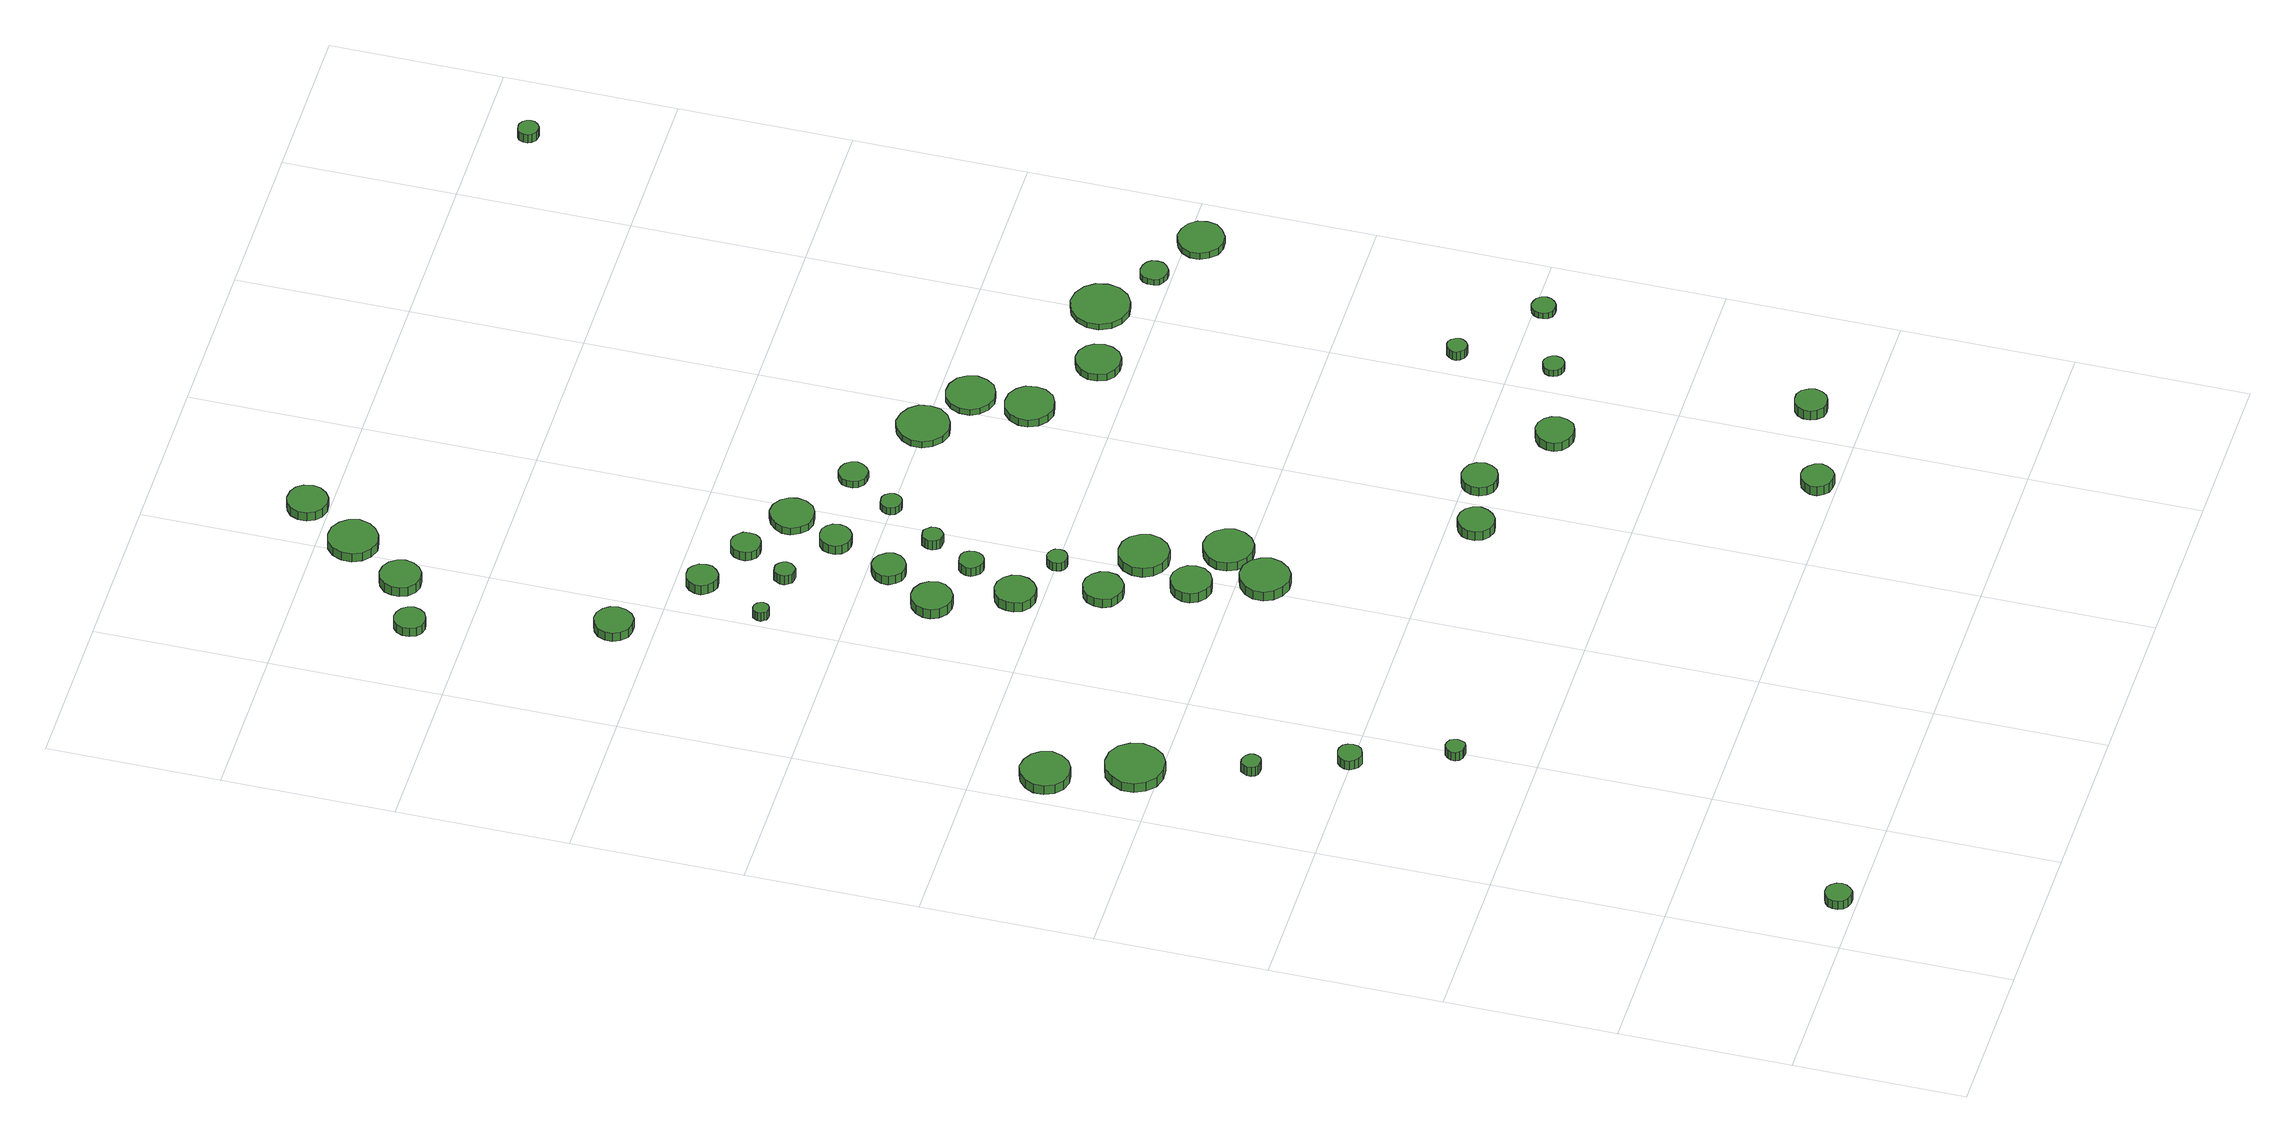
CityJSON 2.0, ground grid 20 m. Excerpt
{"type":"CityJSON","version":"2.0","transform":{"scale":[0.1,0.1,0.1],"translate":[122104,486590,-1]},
"CityObjects":{
"tree1":{"type":"SolitaryVegetationObject","attributes":{"function":"something"},"geometry":[{"type":"MultiSurface","lod":"1","boundaries":[[[0,1,2,3,4,5,6,7,8,9,10,11,12,13,14]],[[15,16,17,18,19,20,21,22,23,24,25,26,27,28,29]],[[0,29,28,1]],[[1,28,27,2]],[[2,27,26,3]],[[3,26,25,4]],[[4,25,24,5]],[[5,24,23,6]],[[6,23,22,7]],[[7,22,21,8]],[[8,21,20,9]],[[9,20,19,10]],[[10,19,18,11]],[[11,18,17,12]],[[12,17,16,13]],[[13,16,15,14]],[[14,15,29,0]]]}]},
"tree2":{"type":"SolitaryVegetationObject","attributes":{"function":"something"},"geometry":[{"type":"MultiSurface","lod":"1","boundaries":[[[30,31,32,33,34,35,36,37,38,39,40,41,42,43,44]],[[45,46,47,48,49,50,51,52,53,54,55,56,57,58,59]],[[30,59,58,31]],[[31,58,57,32]],[[32,57,56,33]],[[33,56,55,34]],[[34,55,54,35]],[[35,54,53,36]],[[36,53,52,37]],[[37,52,51,38]],[[38,51,50,39]],[[39,50,49,40]],[[40,49,48,41]],[[41,48,47,42]],[[42,47,46,43]],[[43,46,45,44]],[[44,45,59,30]]]}]},
"tree3":{"type":"SolitaryVegetationObject","attributes":{"function":"something"},"geometry":[{"type":"MultiSurface","lod":"1","boundaries":[[[60,61,62,63,64,65,66,67,68,69,70,71,72,73,74]],[[75,76,77,78,79,80,81,82,83,84,85,86,87,88,89]],[[60,89,88,61]],[[61,88,87,62]],[[62,87,86,63]],[[63,86,85,64]],[[64,85,84,65]],[[65,84,83,66]],[[66,83,82,67]],[[67,82,81,68]],[[68,81,80,69]],[[69,80,79,70]],[[70,79,78,71]],[[71,78,77,72]],[[72,77,76,73]],[[73,76,75,74]],[[74,75,89,60]]]}]},
"tree4":{"type":"SolitaryVegetationObject","attributes":{"function":"something"},"geometry":[{"type":"MultiSurface","lod":"1","boundaries":[[[90,91,92,93,94,95,96,97,98,99,100,101,102,103,104]],[[105,106,107,108,109,110,111,112,113,114,115,116,117,118,119]],[[90,119,118,91]],[[91,118,117,92]],[[92,117,116,93]],[[93,116,115,94]],[[94,115,114,95]],[[95,114,113,96]],[[96,113,112,97]],[[97,112,111,98]],[[98,111,110,99]],[[99,110,109,100]],[[100,109,108,101]],[[101,108,107,102]],[[102,107,106,103]],[[103,106,105,104]],[[104,105,119,90]]]}]},
"tree5":{"type":"SolitaryVegetationObject","attributes":{"function":"something"},"geometry":[{"type":"MultiSurface","lod":"1","boundaries":[[[120,121,122,123,124,125,126,127,128,129,130,131,132,133,134]],[[135,136,137,138,139,140,141,142,143,144,145,146,147,148,149]],[[120,149,148,121]],[[121,148,147,122]],[[122,147,146,123]],[[123,146,145,124]],[[124,145,144,125]],[[125,144,143,126]],[[126,143,142,127]],[[127,142,141,128]],[[128,141,140,129]],[[129,140,139,130]],[[130,139,138,131]],[[131,138,137,132]],[[132,137,136,133]],[[133,136,135,134]],[[134,135,149,120]]]}]},
"tree6":{"type":"SolitaryVegetationObject","attributes":{"function":"something"},"geometry":[{"type":"MultiSurface","lod":"1","boundaries":[[[150,151,152,153,154,155,156,157,158,159,160,161,162,163,164]],[[165,166,167,168,169,170,171,172,173,174,175,176,177,178,179]],[[150,179,178,151]],[[151,178,177,152]],[[152,177,176,153]],[[153,176,175,154]],[[154,175,174,155]],[[155,174,173,156]],[[156,173,172,157]],[[157,172,171,158]],[[158,171,170,159]],[[159,170,169,160]],[[160,169,168,161]],[[161,168,167,162]],[[162,167,166,163]],[[163,166,165,164]],[[164,165,179,150]]]}]},
"tree7":{"type":"SolitaryVegetationObject","attributes":{"function":"something"},"geometry":[{"type":"MultiSurface","lod":"1","boundaries":[[[180,181,182,183,184,185,186,187,188,189,190,191,192,193,194]],[[195,196,197,198,199,200,201,202,203,204,205,206,207,208,209]],[[180,209,208,181]],[[181,208,207,182]],[[182,207,206,183]],[[183,206,205,184]],[[184,205,204,185]],[[185,204,203,186]],[[186,203,202,187]],[[187,202,201,188]],[[188,201,200,189]],[[189,200,199,190]],[[190,199,198,191]],[[191,198,197,192]],[[192,197,196,193]],[[193,196,195,194]],[[194,195,209,180]]]}]},
"tree8":{"type":"SolitaryVegetationObject","attributes":{"function":"something"},"geometry":[{"type":"MultiSurface","lod":"1","boundaries":[[[210,211,212,213,214,215,216,217,218,219,220,221,222,223,224]],[[225,226,227,228,229,230,231,232,233,234,235,236,237,238,239]],[[210,239,238,211]],[[211,238,237,212]],[[212,237,236,213]],[[213,236,235,214]],[[214,235,234,215]],[[215,234,233,216]],[[216,233,232,217]],[[217,232,231,218]],[[218,231,230,219]],[[219,230,229,220]],[[220,229,228,221]],[[221,228,227,222]],[[222,227,226,223]],[[223,226,225,224]],[[224,225,239,210]]]}]},
"tree9":{"type":"SolitaryVegetationObject","attributes":{"function":"something"},"geometry":[{"type":"MultiSurface","lod":"1","boundaries":[[[240,241,242,243,244,245,246,247,248,249,250,251,252,253,254]],[[255,256,257,258,259,260,261,262,263,264,265,266,267,268,269]],[[240,269,268,241]],[[241,268,267,242]],[[242,267,266,243]],[[243,266,265,244]],[[244,265,264,245]],[[245,264,263,246]],[[246,263,262,247]],[[247,262,261,248]],[[248,261,260,249]],[[249,260,259,250]],[[250,259,258,251]],[[251,258,257,252]],[[252,257,256,253]],[[253,256,255,254]],[[254,255,269,240]]]}]},
"tree10":{"type":"SolitaryVegetationObject","attributes":{"function":"something"},"geometry":[{"type":"MultiSurface","lod":"1","boundaries":[[[270,271,272,273,274,275,276,277,278,279,280,281,282,283,284]],[[285,286,287,288,289,290,291,292,293,294,295,296,297,298,299]],[[270,299,298,271]],[[271,298,297,272]],[[272,297,296,273]],[[273,296,295,274]],[[274,295,294,275]],[[275,294,293,276]],[[276,293,292,277]],[[277,292,291,278]],[[278,291,290,279]],[[279,290,289,280]],[[280,289,288,281]],[[281,288,287,282]],[[282,287,286,283]],[[283,286,285,284]],[[284,285,299,270]]]}]},
"tree11":{"type":"SolitaryVegetationObject","attributes":{"function":"something"},"geometry":[{"type":"MultiSurface","lod":"1","boundaries":[[[300,301,302,303,304,305,306,307,308,309,310,311,312,313,314]],[[315,316,317,318,319,320,321,322,323,324,325,326,327,328,329]],[[300,329,328,301]],[[301,328,327,302]],[[302,327,326,303]],[[303,326,325,304]],[[304,325,324,305]],[[305,324,323,306]],[[306,323,322,307]],[[307,322,321,308]],[[308,321,320,309]],[[309,320,319,310]],[[310,319,318,311]],[[311,318,317,312]],[[312,317,316,313]],[[313,316,315,314]],[[314,315,329,300]]]}]},
"tree12":{"type":"SolitaryVegetationObject","attributes":{"function":"something"},"geometry":[{"type":"MultiSurface","lod":"1","boundaries":[[[330,331,332,333,334,335,336,337,338,339,340,341,342,343,344]],[[345,346,347,348,349,350,351,352,353,354,355,356,357,358,359]],[[330,359,358,331]],[[331,358,357,332]],[[332,357,356,333]],[[333,356,355,334]],[[334,355,354,335]],[[335,354,353,336]],[[336,353,352,337]],[[337,352,351,338]],[[338,351,350,339]],[[339,350,349,340]],[[340,349,348,341]],[[341,348,347,342]],[[342,347,346,343]],[[343,346,345,344]],[[344,345,359,330]]]}]},
"tree13":{"type":"SolitaryVegetationObject","attributes":{"function":"something"},"geometry":[{"type":"MultiSurface","lod":"1","boundaries":[[[360,361,362,363,364,365,366,367,368,369,370,371,372,373,374]],[[375,376,377,378,379,380,381,382,383,384,385,386,387,388,389]],[[360,389,388,361]],[[361,388,387,362]],[[362,387,386,363]],[[363,386,385,364]],[[364,385,384,365]],[[365,384,383,366]],[[366,383,382,367]],[[367,382,381,368]],[[368,381,380,369]],[[369,380,379,370]],[[370,379,378,371]],[[371,378,377,372]],[[372,377,376,373]],[[373,376,375,374]],[[374,375,389,360]]]}]},
"tree14":{"type":"SolitaryVegetationObject","attributes":{"function":"something"},"geometry":[{"type":"MultiSurface","lod":"1","boundaries":[[[390,391,392,393,394,395,396,397,398,399,400,401,402,403,404]],[[405,406,407,408,409,410,411,412,413,414,415,416,417,418,419]],[[390,419,418,391]],[[391,418,417,392]],[[392,417,416,393]],[[393,416,415,394]],[[394,415,414,395]],[[395,414,413,396]],[[396,413,412,397]],[[397,412,411,398]],[[398,411,410,399]],[[399,410,409,400]],[[400,409,408,401]],[[401,408,407,402]],[[402,407,406,403]],[[403,406,405,404]],[[404,405,419,390]]]}]},
"tree15":{"type":"SolitaryVegetationObject","attributes":{"function":"something"},"geometry":[{"type":"MultiSurface","lod":"1","boundaries":[[[420,421,422,423,424,425,426,427,428,429,430,431,432,433,434]],[[435,436,437,438,439,440,441,442,443,444,445,446,447,448,449]],[[420,449,448,421]],[[421,448,447,422]],[[422,447,446,423]],[[423,446,445,424]],[[424,445,444,425]],[[425,444,443,426]],[[426,443,442,427]],[[427,442,441,428]],[[428,441,440,429]],[[429,440,439,430]],[[430,439,438,431]],[[431,438,437,432]],[[432,437,436,433]],[[433,436,435,434]],[[434,435,449,420]]]}]},
"tree16":{"type":"SolitaryVegetationObject","attributes":{"function":"something"},"geometry":[{"type":"MultiSurface","lod":"1","boundaries":[[[450,451,452,453,454,455,456,457,458,459,460,461,462,463,464]],[[465,466,467,468,469,470,471,472,473,474,475,476,477,478,479]],[[450,479,478,451]],[[451,478,477,452]],[[452,477,476,453]],[[453,476,475,454]],[[454,475,474,455]],[[455,474,473,456]],[[456,473,472,457]],[[457,472,471,458]],[[458,471,470,459]],[[459,470,469,460]],[[460,469,468,461]],[[461,468,467,462]],[[462,467,466,463]],[[463,466,465,464]],[[464,465,479,450]]]}]},
"tree17":{"type":"SolitaryVegetationObject","attributes":{"function":"something"},"geometry":[{"type":"MultiSurface","lod":"1","boundaries":[[[480,481,482,483,484,485,486,487,488,489,490,491,492,493,494]],[[495,496,497,498,499,500,501,502,503,504,505,506,507,508,509]],[[480,509,508,481]],[[481,508,507,482]],[[482,507,506,483]],[[483,506,505,484]],[[484,505,504,485]],[[485,504,503,486]],[[486,503,502,487]],[[487,502,501,488]],[[488,501,500,489]],[[489,500,499,490]],[[490,499,498,491]],[[491,498,497,492]],[[492,497,496,493]],[[493,496,495,494]],[[494,495,509,480]]]}]},
"tree18":{"type":"SolitaryVegetationObject","attributes":{"function":"something"},"geometry":[{"type":"MultiSurface","lod":"1","boundaries":[[[510,511,512,513,514,515,516,517,518,519,520,521,522,523,524]],[[525,526,527,528,529,530,531,532,533,534,535,536,537,538,539]],[[510,539,538,511]],[[511,538,537,512]],[[512,537,536,513]],[[513,536,535,514]],[[514,535,534,515]],[[515,534,533,516]],[[516,533,532,517]],[[517,532,531,518]],[[518,531,530,519]],[[519,530,529,520]],[[520,529,528,521]],[[521,528,527,522]],[[522,527,526,523]],[[523,526,525,524]],[[524,525,539,510]]]}]},
"tree19":{"type":"SolitaryVegetationObject","attributes":{"function":"something"},"geometry":[{"type":"MultiSurface","lod":"1","boundaries":[[[540,541,542,543,544,545,546,547,548,549,550,551,552,553,554]],[[555,556,557,558,559,560,561,562,563,564,565,566,567,568,569]],[[540,569,568,541]],[[541,568,567,542]],[[542,567,566,543]],[[543,566,565,544]],[[544,565,564,545]],[[545,564,563,546]],[[546,563,562,547]],[[547,562,561,548]],[[548,561,560,549]],[[549,560,559,550]],[[550,559,558,551]],[[551,558,557,552]],[[552,557,556,553]],[[553,556,555,554]],[[554,555,569,540]]]}]},
"tree20":{"type":"SolitaryVegetationObject","attributes":{"function":"something"},"geometry":[{"type":"MultiSurface","lod":"1","boundaries":[[[570,571,572,573,574,575,576,577,578,579,580,581,582,583,584]],[[585,586,587,588,589,590,591,592,593,594,595,596,597,598,599]],[[570,599,598,571]],[[571,598,597,572]],[[572,597,596,573]],[[573,596,595,574]],[[574,595,594,575]],[[575,594,593,576]],[[576,593,592,577]],[[577,592,591,578]],[[578,591,590,579]],[[579,590,589,580]],[[580,589,588,581]],[[581,588,587,582]],[[582,587,586,583]],[[583,586,585,584]],[[584,585,599,570]]]}]},
"tree21":{"type":"SolitaryVegetationObject","attributes":{"function":"something"},"geometry":[{"type":"MultiSurface","lod":"1","boundaries":[[[600,601,602,603,604,605,606,607,608,609,610,611,612,613,614]],[[615,616,617,618,619,620,621,622,623,624,625,626,627,628,629]],[[600,629,628,601]],[[601,628,627,602]],[[602,627,626,603]],[[603,626,625,604]],[[604,625,624,605]],[[605,624,623,606]],[[606,623,622,607]],[[607,622,621,608]],[[608,621,620,609]],[[609,620,619,610]],[[610,619,618,611]],[[611,618,617,612]],[[612,617,616,613]],[[613,616,615,614]],[[614,615,629,600]]]}]},
"tree22":{"type":"SolitaryVegetationObject","attributes":{"function":"something"},"geometry":[{"type":"MultiSurface","lod":"1","boundaries":[[[630,631,632,633,634,635,636,637,638,639,640,641,642,643,644]],[[645,646,647,648,649,650,651,652,653,654,655,656,657,658,659]],[[630,659,658,631]],[[631,658,657,632]],[[632,657,656,633]],[[633,656,655,634]],[[634,655,654,635]],[[635,654,653,636]],[[636,653,652,637]],[[637,652,651,638]],[[638,651,650,639]],[[639,650,649,640]],[[640,649,648,641]],[[641,648,647,642]],[[642,647,646,643]],[[643,646,645,644]],[[644,645,659,630]]]}]},
"tree23":{"type":"SolitaryVegetationObject","attributes":{"function":"something"},"geometry":[{"type":"MultiSurface","lod":"1","boundaries":[[[660,661,662,663,664,665,666,667,668,669,670,671,672,673,674]],[[675,676,677,678,679,680,681,682,683,684,685,686,687,688,689]],[[660,689,688,661]],[[661,688,687,662]],[[662,687,686,663]],[[663,686,685,664]],[[664,685,684,665]],[[665,684,683,666]],[[666,683,682,667]],[[667,682,681,668]],[[668,681,680,669]],[[669,680,679,670]],[[670,679,678,671]],[[671,678,677,672]],[[672,677,676,673]],[[673,676,675,674]],[[674,675,689,660]]]}]},
"tree24":{"type":"SolitaryVegetationObject","attributes":{"function":"something"},"geometry":[{"type":"MultiSurface","lod":"1","boundaries":[[[690,691,692,693,694,695,696,697,698,699,700,701,702,703,704]],[[705,706,707,708,709,710,711,712,713,714,715,716,717,718,719]],[[690,719,718,691]],[[691,718,717,692]],[[692,717,716,693]],[[693,716,715,694]],[[694,715,714,695]],[[695,714,713,696]],[[696,713,712,697]],[[697,712,711,698]],[[698,711,710,699]],[[699,710,709,700]],[[700,709,708,701]],[[701,708,707,702]],[[702,707,706,703]],[[703,706,705,704]],[[704,705,719,690]]]}]},
"tree25":{"type":"SolitaryVegetationObject","attributes":{"function":"something"},"geometry":[{"type":"MultiSurface","lod":"1","boundaries":[[[720,721,722,723,724,725,726,727,728,729,730,731,732,733,734]],[[735,736,737,738,739,740,741,742,743,744,745,746,747,748,749]],[[720,749,748,721]],[[721,748,747,722]],[[722,747,746,723]],[[723,746,745,724]],[[724,745,744,725]],[[725,744,743,726]],[[726,743,742,727]],[[727,742,741,728]],[[728,741,740,729]],[[729,740,739,730]],[[730,739,738,731]],[[731,738,737,732]],[[732,737,736,733]],[[733,736,735,734]],[[734,735,749,720]]]}]},
"tree26":{"type":"SolitaryVegetationObject","attributes":{"function":"something"},"geometry":[{"type":"MultiSurface","lod":"1","boundaries":[[[750,751,752,753,754,755,756,757,758,759,760,761,762,763,764]],[[765,766,767,768,769,770,771,772,773,774,775,776,777,778,779]],[[750,779,778,751]],[[751,778,777,752]],[[752,777,776,753]],[[753,776,775,754]],[[754,775,774,755]],[[755,774,773,756]],[[756,773,772,757]],[[757,772,771,758]],[[758,771,770,759]],[[759,770,769,760]],[[760,769,768,761]],[[761,768,767,762]],[[762,767,766,763]],[[763,766,765,764]],[[764,765,779,750]]]}]},
"tree27":{"type":"SolitaryVegetationObject","attributes":{"function":"something"},"geometry":[{"type":"MultiSurface","lod":"1","boundaries":[[[780,781,782,783,784,785,786,787,788,789,790,791,792,793,794]],[[795,796,797,798,799,800,801,802,803,804,805,806,807,808,809]],[[780,809,808,781]],[[781,808,807,782]],[[782,807,806,783]],[[783,806,805,784]],[[784,805,804,785]],[[785,804,803,786]],[[786,803,802,787]],[[787,802,801,788]],[[788,801,800,789]],[[789,800,799,790]],[[790,799,798,791]],[[791,798,797,792]],[[792,797,796,793]],[[793,796,795,794]],[[794,795,809,780]]]}]},
"tree28":{"type":"SolitaryVegetationObject","attributes":{"function":"something"},"geometry":[{"type":"MultiSurface","lod":"1","boundaries":[[[810,811,812,813,814,815,816,817,818,819,820,821,822,823,824]],[[825,826,827,828,829,830,831,832,833,834,835,836,837,838,839]],[[810,839,838,811]],[[811,838,837,812]],[[812,837,836,813]],[[813,836,835,814]],[[814,835,834,815]],[[815,834,833,816]],[[816,833,832,817]],[[817,832,831,818]],[[818,831,830,819]],[[819,830,829,820]],[[820,829,828,821]],[[821,828,827,822]],[[822,827,826,823]],[[823,826,825,824]],[[824,825,839,810]]]}]},
"tree29":{"type":"SolitaryVegetationObject","attributes":{"function":"something"},"geometry":[{"type":"MultiSurface","lod":"1","boundaries":[[[840,841,842,843,844,845,846,847,848,849,850,851,852,853,854]],[[855,856,857,858,859,860,861,862,863,864,865,866,867,868,869]],[[840,869,868,841]],[[841,868,867,842]],[[842,867,866,843]],[[843,866,865,844]],[[844,865,864,845]],[[845,864,863,846]],[[846,863,862,847]],[[847,862,861,848]],[[848,861,860,849]],[[849,860,859,850]],[[850,859,858,851]],[[851,858,857,852]],[[852,857,856,853]],[[853,856,855,854]],[[854,855,869,840]]]}]},
"tree30":{"type":"SolitaryVegetationObject","attributes":{"function":"something"},"geometry":[{"type":"MultiSurface","lod":"1","boundaries":[[[870,871,872,873,874,875,876,877,878,879,880,881,882,883,884]],[[885,886,887,888,889,890,891,892,893,894,895,896,897,898,899]],[[870,899,898,871]],[[871,898,897,872]],[[872,897,896,873]],[[873,896,895,874]],[[874,895,894,875]],[[875,894,893,876]],[[876,893,892,877]],[[877,892,891,878]],[[878,891,890,879]],[[879,890,889,880]],[[880,889,888,881]],[[881,888,887,882]],[[882,887,886,883]],[[883,886,885,884]],[[884,885,899,870]]]}]},
"tree31":{"type":"SolitaryVegetationObject","attributes":{"function":"something"},"geometry":[{"type":"MultiSurface","lod":"1","boundaries":[[[900,901,902,903,904,905,906,907,908,909,910,911,912,913,914]],[[915,916,917,918,919,920,921,922,923,924,925,926,927,928,929]],[[900,929,928,901]],[[901,928,927,902]],[[902,927,926,903]],[[903,926,925,904]],[[904,925,924,905]],[[905,924,923,906]],[[906,923,922,907]],[[907,922,921,908]],[[908,921,920,909]],[[909,920,919,910]],[[910,919,918,911]],[[911,918,917,912]],[[912,917,916,913]],[[913,916,915,914]],[[914,915,929,900]]]}]},
"tree32":{"type":"SolitaryVegetationObject","attributes":{"function":"something"},"geometry":[{"type":"MultiSurface","lod":"1","boundaries":[[[930,931,932,933,934,935,936,937,938,939,940,941,942,943,944]],[[945,946,947,948,949,950,951,952,953,954,955,956,957,958,959]],[[930,959,958,931]],[[931,958,957,932]],[[932,957,956,933]],[[933,956,955,934]],[[934,955,954,935]],[[935,954,953,936]],[[936,953,952,937]],[[937,952,951,938]],[[938,951,950,939]],[[939,950,949,940]],[[940,949,948,941]],[[941,948,947,942]],[[942,947,946,943]],[[943,946,945,944]],[[944,945,959,930]]]}]},
"tree33":{"type":"SolitaryVegetationObject","attributes":{"function":"something"},"geometry":[{"type":"MultiSurface","lod":"1","boundaries":[[[960,961,962,963,964,965,966,967,968,969,970,971,972,973,974]],[[975,976,977,978,979,980,981,982,983,984,985,986,987,988,989]],[[960,989,988,961]],[[961,988,987,962]],[[962,987,986,963]],[[963,986,985,964]],[[964,985,984,965]],[[965,984,983,966]],[[966,983,982,967]],[[967,982,981,968]],[[968,981,980,969]],[[969,980,979,970]],[[970,979,978,971]],[[971,978,977,972]],[[972,977,976,973]],[[973,976,975,974]],[[974,975,989,960]]]}]},
"tree34":{"type":"SolitaryVegetationObject","attributes":{"function":"something"},"geometry":[{"type":"MultiSurface","lod":"1","boundaries":[[[990,991,992,993,994,995,996,997,998,999,1000,1001,1002,1003,1004]],[[1005,1006,1007,1008,1009,1010,1011,1012,1013,1014,1015,1016,1017,1018,1019]],[[990,1019,1018,991]],[[991,1018,1017,992]],[[992,1017,1016,993]],[[993,1016,1015,994]],[[994,1015,1014,995]],[[995,1014,1013,996]],[[996,1013,1012,997]],[[997,1012,1011,998]],[[998,1011,1010,999]],[[999,1010,1009,1000]],[[1000,1009,1008,1001]],[[1001,1008,1007,1002]],[[1002,1007,1006,1003]],[[1003,1006,1005,1004]],[[1004,1005,1019,990]]]}]},
"tree35":{"type":"SolitaryVegetationObject","attributes":{"function":"something"},"geometry":[{"type":"MultiSurface","lod":"1","boundaries":[[[1020,1021,1022,1023,1024,1025,1026,1027,1028,1029,1030,1031,1032,1033,1034]],[[1035,1036,1037,1038,1039,1040,1041,1042,1043,1044,1045,1046,1047,1048,1049]],[[1020,1049,1048,1021]],[[1021,1048,1047,1022]],[[1022,1047,1046,1023]],[[1023,1046,1045,1024]],[[1024,1045,1044,1025]],[[1025,1044,1043,1026]],[[1026,1043,1042,1027]],[[1027,1042,1041,1028]],[[1028,1041,1040,1029]],[[1029,1040,1039,1030]],[[1030,1039,1038,1031]],[[1031,1038,1037,1032]],[[1032,1037,1036,1033]],[[1033,1036,1035,1034]],[[1034,1035,1049,1020]]]}]},
"tree36":{"type":"SolitaryVegetationObject","attributes":{"function":"something"},"geometry":[{"type":"MultiSurface","lod":"1","boundaries":[[[1050,1051,1052,1053,1054,1055,1056,1057,1058,1059,1060,1061,1062,1063,1064]],[[1065,1066,1067,1068,1069,1070,1071,1072,1073,1074,1075,1076,1077,1078,1079]],[[1050,1079,1078,1051]],[[1051,1078,1077,1052]],[[1052,1077,1076,1053]],[[1053,1076,1075,1054]],[[1054,1075,1074,1055]],[[1055,1074,1073,1056]],[[1056,1073,1072,1057]],[[1057,1072,1071,1058]],[[1058,1071,1070,1059]],[[1059,1070,1069,1060]],[[1060,1069,1068,1061]],[[1061,1068,1067,1062]],[[1062,1067,1066,1063]],[[1063,1066,1065,1064]],[[1064,1065,1079,1050]]]}]},
"tree37":{"type":"SolitaryVegetationObject","attributes":{"function":"something"},"geometry":[{"type":"MultiSurface","lod":"1","boundaries":[[[1080,1081,1082,1083,1084,1085,1086,1087,1088,1089,1090,1091,1092,1093,1094]],[[1095,1096,1097,1098,1099,1100,1101,1102,1103,1104,1105,1106,1107,1108,1109]],[[1080,1109,1108,1081]],[[1081,1108,1107,1082]],[[1082,1107,1106,1083]],[[1083,1106,1105,1084]],[[1084,1105,1104,1085]],[[1085,1104,1103,1086]],[[1086,1103,1102,1087]],[[1087,1102,1101,1088]],[[1088,1101,1100,1089]],[[1089,1100,1099,1090]],[[1090,1099,1098,1091]],[[1091,1098,1097,1092]],[[1092,1097,1096,1093]],[[1093,1096,1095,1094]],[[1094,1095,1109,1080]]]}]},
"tree38":{"type":"SolitaryVegetationObject","attributes":{"function":"something"},"geometry":[{"type":"MultiSurface","lod":"1","boundaries":[[[1110,1111,1112,1113,1114,1115,1116,1117,1118,1119,1120,1121,1122,1123,1124]],[[1125,1126,1127,1128,1129,1130,1131,1132,1133,1134,1135,1136,1137,1138,1139]],[[1110,1139,1138,1111]],[[1111,1138,1137,1112]],[[1112,1137,1136,1113]],[[1113,1136,1135,1114]],[[1114,1135,1134,1115]],[[1115,1134,1133,1116]],[[1116,1133,1132,1117]],[[1117,1132,1131,1118]],[[1118,1131,1130,1119]],[[1119,1130,1129,1120]],[[1120,1129,1128,1121]],[[1121,1128,1127,1122]],[[1122,1127,1126,1123]],[[1123,1126,1125,1124]],[[1124,1125,1139,1110]]]}]},
"tree39":{"type":"SolitaryVegetationObject","attributes":{"function":"something"},"geometry":[{"type":"MultiSurface","lod":"1","boundaries":[[[1140,1141,1142,1143,1144,1145,1146,1147,1148,1149,1150,1151,1152,1153,1154]],[[1155,1156,1157,1158,1159,1160,1161,1162,1163,1164,1165,1166,1167,1168,1169]],[[1140,1169,1168,1141]],[[1141,1168,1167,1142]],[[1142,1167,1166,1143]],[[1143,1166,1165,1144]],[[1144,1165,1164,1145]],[[1145,1164,1163,1146]],[[1146,1163,1162,1147]],[[1147,1162,1161,1148]],[[1148,1161,1160,1149]],[[1149,1160,1159,1150]],[[1150,1159,1158,1151]],[[1151,1158,1157,1152]],[[1152,1157,1156,1153]],[[1153,1156,1155,1154]],[[1154,1155,1169,1140]]]}]},
"tree40":{"type":"SolitaryVegetationObject","attributes":{"function":"something"},"geometry":[{"type":"MultiSurface","lod":"1","boundaries":[[[1170,1171,1172,1173,1174,1175,1176,1177,1178,1179,1180,1181,1182,1183,1184]],[[1185,1186,1187,1188,1189,1190,1191,1192,1193,1194,1195,1196,1197,1198,1199]],[[1170,1199,1198,1171]],[[1171,1198,1197,1172]],[[1172,1197,1196,1173]],[[1173,1196,1195,1174]],[[1174,1195,1194,1175]],[[1175,1194,1193,1176]],[[1176,1193,1192,1177]],[[1177,1192,1191,1178]],[[1178,1191,1190,1179]],[[1179,1190,1189,1180]],[[1180,1189,1188,1181]],[[1181,1188,1187,1182]],[[1182,1187,1186,1183]],[[1183,1186,1185,1184]],[[1184,1185,1199,1170]]]}]},
"tree41":{"type":"SolitaryVegetationObject","attributes":{"function":"something"},"geometry":[{"type":"MultiSurface","lod":"1","boundaries":[[[1200,1201,1202,1203,1204,1205,1206,1207,1208,1209,1210,1211,1212,1213,1214]],[[1215,1216,1217,1218,1219,1220,1221,1222,1223,1224,1225,1226,1227,1228,1229]],[[1200,1229,1228,1201]],[[1201,1228,1227,1202]],[[1202,1227,1226,1203]],[[1203,1226,1225,1204]],[[1204,1225,1224,1205]],[[1205,1224,1223,1206]],[[1206,1223,1222,1207]],[[1207,1222,1221,1208]],[[1208,1221,1220,1209]],[[1209,1220,1219,1210]],[[1210,1219,1218,1211]],[[1211,1218,1217,1212]],[[1212,1217,1216,1213]],[[1213,1216,1215,1214]],[[1214,1215,1229,1200]]]}]},
"tree42":{"type":"SolitaryVegetationObject","attributes":{"function":"something"},"geometry":[{"type":"MultiSurface","lod":"1","boundaries":[[[1230,1231,1232,1233,1234,1235,1236,1237,1238,1239,1240,1241,1242,1243,1244]],[[1245,1246,1247,1248,1249,1250,1251,1252,1253,1254,1255,1256,1257,1258,1259]],[[1230,1259,1258,1231]],[[1231,1258,1257,1232]],[[1232,1257,1256,1233]],[[1233,1256,1255,1234]],[[1234,1255,1254,1235]],[[1235,1254,1253,1236]],[[1236,1253,1252,1237]],[[1237,1252,1251,1238]],[[1238,1251,1250,1239]],[[1239,1250,1249,1240]],[[1240,1249,1248,1241]],[[1241,1248,1247,1242]],[[1242,1247,1246,1243]],[[1243,1246,1245,1244]],[[1244,1245,1259,1230]]]}]},
"tree43":{"type":"SolitaryVegetationObject","attributes":{"function":"something"},"geometry":[{"type":"MultiSurface","lod":"1","boundaries":[[[1260,1261,1262,1263,1264,1265,1266,1267,1268,1269,1270,1271,1272,1273,1274]],[[1275,1276,1277,1278,1279,1280,1281,1282,1283,1284,1285,1286,1287,1288,1289]],[[1260,1289,1288,1261]],[[1261,1288,1287,1262]],[[1262,1287,1286,1263]],[[1263,1286,1285,1264]],[[1264,1285,1284,1265]],[[1265,1284,1283,1266]],[[1266,1283,1282,1267]],[[1267,1282,1281,1268]],[[1268,1281,1280,1269]],[[1269,1280,1279,1270]],[[1270,1279,1278,1271]],[[1271,1278,1277,1272]],[[1272,1277,1276,1273]],[[1273,1276,1275,1274]],[[1274,1275,1289,1260]]]}]},
"tree44":{"type":"SolitaryVegetationObject","attributes":{"function":"something"},"geometry":[{"type":"MultiSurface","lod":"1","boundaries":[[[1290,1291,1292,1293,1294,1295,1296,1297,1298,1299,1300,1301,1302,1303,1304]],[[1305,1306,1307,1308,1309,1310,1311,1312,1313,1314,1315,1316,1317,1318,1319]],[[1290,1319,1318,1291]],[[1291,1318,1317,1292]],[[1292,1317,1316,1293]],[[1293,1316,1315,1294]],[[1294,1315,1314,1295]],[[1295,1314,1313,1296]],[[1296,1313,1312,1297]],[[1297,1312,1311,1298]],[[1298,1311,1310,1299]],[[1299,1310,1309,1300]],[[1300,1309,1308,1301]],[[1301,1308,1307,1302]],[[1302,1307,1306,1303]],[[1303,1306,1305,1304]],[[1304,1305,1319,1290]]]}]},
"tree45":{"type":"SolitaryVegetationObject","attributes":{"function":"something"},"geometry":[{"type":"MultiSurface","lod":"1","boundaries":[[[1320,1321,1322,1323,1324,1325,1326,1327,1328,1329,1330,1331,1332,1333,1334]],[[1335,1336,1337,1338,1339,1340,1341,1342,1343,1344,1345,1346,1347,1348,1349]],[[1320,1349,1348,1321]],[[1321,1348,1347,1322]],[[1322,1347,1346,1323]],[[1323,1346,1345,1324]],[[1324,1345,1344,1325]],[[1325,1344,1343,1326]],[[1326,1343,1342,1327]],[[1327,1342,1341,1328]],[[1328,1341,1340,1329]],[[1329,1340,1339,1330]],[[1330,1339,1338,1331]],[[1331,1338,1337,1332]],[[1332,1337,1336,1333]],[[1333,1336,1335,1334]],[[1334,1335,1349,1320]]]}]},
"tree46":{"type":"SolitaryVegetationObject","attributes":{"function":"something"},"geometry":[{"type":"MultiSurface","lod":"1","boundaries":[[[1350,1351,1352,1353,1354,1355,1356,1357,1358,1359,1360,1361,1362,1363,1364]],[[1365,1366,1367,1368,1369,1370,1371,1372,1373,1374,1375,1376,1377,1378,1379]],[[1350,1379,1378,1351]],[[1351,1378,1377,1352]],[[1352,1377,1376,1353]],[[1353,1376,1375,1354]],[[1354,1375,1374,1355]],[[1355,1374,1373,1356]],[[1356,1373,1372,1357]],[[1357,1372,1371,1358]],[[1358,1371,1370,1359]],[[1359,1370,1369,1360]],[[1360,1369,1368,1361]],[[1361,1368,1367,1362]],[[1362,1367,1366,1363]],[[1363,1366,1365,1364]],[[1364,1365,1379,1350]]]}]}
},
"vertices":[
[92,22,18],[91,28,18],[87,33,18],[82,37,18],[75,37,18],[69,35,18],[64,31,18],[62,25,18],[62,19,18],[64,13,18],[69,9,18],[75,7,18],[82,7,18],[87,11,18],[91,16,18],[91,16,6],[87,11,6],[82,7,6],[75,7,6],[69,9,6],[64,13,6],[62,19,6],[62,25,6],[64,31,6],[69,35,6],[75,37,6],[82,37,6],[87,33,6],[91,28,6],[92,22,6],
[64,919,27],[61,931,27],[54,940,27],[44,946,27],[32,948,27],[21,944,27],[12,936,27],[7,925,27],[7,913,27],[12,902,27],[21,894,27],[32,891,27],[44,892,27],[54,898,27],[61,907,27],[61,907,14],[54,898,14],[44,892,14],[32,891,14],[21,894,14],[12,902,14],[7,913,14],[7,925,14],[12,936,14],[21,944,14],[32,948,14],[44,946,14],[54,940,14],[61,931,14],[64,919,14],
[103,825,27],[100,839,27],[92,851,27],[80,858,27],[66,859,27],[52,855,27],[42,845,27],[36,832,27],[36,818,27],[42,806,27],[52,796,27],[66,792,27],[80,793,27],[92,800,27],[100,812,27],[100,812,14],[92,800,14],[80,793,14],[66,792,14],[52,796,14],[42,806,14],[36,818,14],[36,832,14],[42,845,14],[52,855,14],[66,859,14],[80,858,14],[92,851,14],[100,839,14],[103,825,14],
[119,703,26],[118,707,26],[115,711,26],[111,713,26],[107,714,26],[102,713,26],[99,709,26],[97,705,26],[97,700,26],[99,696,26],[102,693,26],[107,692,26],[111,692,26],[115,694,26],[118,698,26],[118,698,13],[115,694,13],[111,692,13],[107,692,13],[102,693,13],[99,696,13],[97,700,13],[97,705,13],[99,709,13],[102,713,13],[107,714,13],[111,713,13],[115,711,13],[118,707,13],[119,703,13],
[160,600,29],[159,606,29],[156,611,29],[150,614,29],[145,614,29],[139,612,29],[135,608,29],[132,603,29],[132,597,29],[135,592,29],[139,588,29],[145,586,29],[150,587,29],[156,590,29],[159,594,29],[159,594,16],[156,590,16],[150,587,16],[145,586,16],[139,588,16],[135,592,16],[132,597,16],[132,603,16],[135,608,16],[139,612,16],[145,614,16],[150,614,16],[156,611,16],[159,606,16],[160,600,16],
[195,490,32],[194,494,32],[192,498,32],[188,500,32],[183,501,32],[179,500,32],[175,496,32],[173,492,32],[173,487,32],[175,483,32],[179,480,32],[183,479,32],[188,479,32],[192,481,32],[194,485,32],[194,485,20],[192,481,20],[188,479,20],[183,479,20],[179,480,20],[175,483,20],[173,487,20],[173,492,20],[175,496,20],[179,500,20],[183,501,20],[188,500,20],[192,498,20],[194,494,20],[195,490,20],
[169,1444,27],[167,1453,27],[162,1460,27],[154,1465,27],[145,1466,27],[136,1463,27],[129,1457,27],[125,1448,27],[125,1439,27],[129,1431,27],[136,1424,27],[145,1422,27],[154,1422,27],[162,1427,27],[167,1435,27],[167,1435,15],[162,1427,15],[154,1422,15],[145,1422,15],[136,1424,15],[129,1431,15],[125,1439,15],[125,1448,15],[129,1457,15],[136,1463,15],[145,1466,15],[154,1465,15],[162,1460,15],[167,1453,15],[169,1444,15],
[110,1662,27],[108,1669,27],[104,1675,27],[97,1679,27],[90,1680,27],[83,1678,27],[77,1673,27],[74,1666,27],[74,1658,27],[77,1651,27],[83,1646,27],[90,1644,27],[97,1645,27],[104,1649,27],[108,1655,27],[108,1655,15],[104,1649,15],[97,1645,15],[90,1644,15],[83,1646,15],[77,1651,15],[74,1658,15],[74,1666,15],[77,1673,15],[83,1678,15],[90,1680,15],[97,1679,15],[104,1675,15],[108,1669,15],[110,1662,15],
[219,1292,26],[218,1295,26],[216,1298,26],[213,1300,26],[209,1301,26],[205,1300,26],[203,1297,26],[201,1294,26],[201,1290,26],[203,1287,26],[205,1284,26],[209,1283,26],[213,1283,26],[216,1285,26],[218,1288,26],[218,1288,14],[216,1285,14],[213,1283,14],[209,1283,14],[205,1284,14],[203,1287,14],[201,1290,14],[201,1294,14],[203,1297,14],[205,1300,14],[209,1301,14],[213,1300,14],[216,1298,14],[218,1295,14],[219,1292,14],
[302,1114,26],[300,1124,26],[294,1132,26],[285,1137,26],[276,1138,26],[267,1135,26],[259,1128,26],[255,1119,26],[255,1110,26],[259,1101,26],[267,1094,26],[276,1091,26],[285,1092,26],[294,1097,26],[300,1105,26],[300,1105,13],[294,1097,13],[285,1092,13],[276,1091,13],[267,1094,13],[259,1101,13],[255,1110,13],[255,1119,13],[259,1128,13],[267,1135,13],[276,1138,13],[285,1137,13],[294,1132,13],[300,1124,13],[302,1114,13],
[336,1029,26],[334,1038,26],[328,1046,26],[320,1051,26],[310,1052,26],[301,1049,26],[293,1042,26],[290,1033,26],[290,1024,26],[293,1015,26],[301,1008,26],[310,1005,26],[320,1006,26],[328,1011,26],[334,1019,26],[334,1019,13],[328,1011,13],[320,1006,13],[310,1005,13],[301,1008,13],[293,1015,13],[290,1024,13],[290,1033,13],[293,1042,13],[301,1049,13],[310,1052,13],[320,1051,13],[328,1046,13],[334,1038,13],[336,1029,13],
[367,936,26],[365,945,26],[359,953,26],[351,958,26],[341,959,26],[332,956,26],[325,950,26],[321,941,26],[321,931,26],[325,922,26],[332,916,26],[341,913,26],[351,914,26],[359,919,26],[365,926,26],[365,926,14],[359,919,14],[351,914,14],[341,913,14],[332,916,14],[325,922,14],[321,931,14],[321,941,14],[325,950,14],[332,956,14],[341,959,14],[351,958,14],[359,953,14],[365,945,14],[367,936,14],
[401,845,27],[399,854,27],[393,862,27],[384,867,27],[375,868,27],[366,865,27],[358,858,27],[354,849,27],[354,840,27],[358,831,27],[366,824,27],[375,821,27],[384,822,27],[393,827,27],[399,835,27],[399,835,14],[393,827,14],[384,822,14],[375,821,14],[366,824,14],[358,831,14],[354,840,14],[354,849,14],[358,858,14],[366,865,14],[375,868,14],[384,867,14],[393,862,14],[399,854,14],[401,845,14],
[434,768,28],[431,779,28],[424,789,28],[414,795,28],[402,796,28],[391,792,28],[382,784,28],[377,774,28],[377,762,28],[382,751,28],[391,743,28],[402,739,28],[414,740,28],[424,746,28],[431,756,28],[431,756,15],[424,746,15],[414,740,15],[402,739,15],[391,743,15],[382,751,15],[377,762,15],[377,774,15],[382,784,15],[391,792,15],[402,796,15],[414,795,15],[424,789,15],[431,779,15],[434,768,15],
[265,1369,24],[264,1377,24],[259,1383,24],[253,1387,24],[245,1387,24],[238,1385,24],[233,1380,24],[229,1373,24],[229,1366,24],[233,1359,24],[238,1354,24],[245,1351,24],[253,1352,24],[259,1356,24],[264,1362,24],[264,1362,11],[259,1356,11],[253,1352,11],[245,1351,11],[238,1354,11],[233,1359,11],[229,1366,11],[229,1373,11],[233,1380,11],[238,1385,11],[245,1387,11],[253,1387,11],[259,1383,11],[264,1377,11],[265,1369,11],
[291,1284,25],[290,1288,25],[287,1292,25],[283,1295,25],[278,1295,25],[273,1294,25],[270,1290,25],[268,1286,25],[268,1281,25],[270,1277,25],[273,1273,25],[278,1272,25],[283,1272,25],[287,1275,25],[290,1279,25],[290,1279,12],[287,1275,12],[283,1272,12],[278,1272,12],[273,1273,12],[270,1277,12],[268,1281,12],[268,1286,12],[270,1290,12],[273,1294,12],[278,1295,12],[283,1295,12],[287,1292,12],[290,1288,12],[291,1284,12],
[181,1691,28],[179,1700,28],[173,1708,28],[165,1713,28],[155,1714,28],[146,1711,28],[138,1704,28],[135,1695,28],[135,1686,28],[138,1677,28],[146,1670,28],[155,1667,28],[165,1668,28],[173,1673,28],[179,1681,28],[179,1681,15],[173,1673,15],[165,1668,15],[155,1667,15],[146,1670,15],[138,1677,15],[135,1686,15],[135,1695,15],[138,1704,15],[146,1711,15],[155,1714,15],[165,1713,15],[173,1708,15],[179,1700,15],[181,1691,15],
[337,1174,24],[335,1182,24],[330,1189,24],[323,1193,24],[315,1194,24],[308,1191,24],[302,1186,24],[298,1178,24],[298,1170,24],[302,1163,24],[308,1157,24],[315,1155,24],[323,1156,24],[330,1160,24],[335,1166,24],[335,1166,12],[330,1160,12],[323,1156,12],[315,1155,12],[308,1157,12],[302,1163,12],[298,1170,12],[298,1178,12],[302,1186,12],[308,1191,12],[315,1194,12],[323,1193,12],[330,1189,12],[335,1182,12],[337,1174,12],
[362,1088,25],[361,1094,25],[358,1099,25],[353,1102,25],[347,1102,25],[341,1101,25],[337,1097,25],[334,1091,25],[334,1085,25],[337,1080,25],[341,1076,25],[347,1074,25],[353,1075,25],[358,1078,25],[361,1083,25],[361,1083,13],[358,1078,13],[353,1075,13],[347,1074,13],[341,1076,13],[337,1080,13],[334,1085,13],[334,1091,13],[337,1097,13],[341,1101,13],[347,1102,13],[353,1102,13],[358,1099,13],[361,1094,13],[362,1088,13],
[390,998,25],[389,1003,25],[386,1007,25],[382,1009,25],[377,1010,25],[372,1008,25],[369,1005,25],[367,1001,25],[367,996,25],[369,991,25],[372,988,25],[377,986,25],[382,987,25],[386,989,25],[389,993,25],[389,993,13],[386,989,13],[382,987,13],[377,986,13],[372,988,13],[369,991,13],[367,996,13],[367,1001,13],[369,1005,13],[372,1008,13],[377,1010,13],[382,1009,13],[386,1007,13],[389,1003,13],[390,998,13],
[440,908,25],[437,919,25],[430,929,25],[420,935,25],[408,936,25],[397,933,25],[388,925,25],[383,914,25],[383,902,25],[388,891,25],[397,883,25],[408,879,25],[420,880,25],[430,886,25],[437,896,25],[437,896,12],[430,886,12],[420,880,12],[408,879,12],[397,883,12],[388,891,12],[383,902,12],[383,914,12],[388,925,12],[397,933,12],[408,936,12],[420,935,12],[430,929,12],[437,919,12],[440,908,12],
[472,820,26],[469,831,26],[462,841,26],[452,847,26],[440,848,26],[429,844,26],[420,836,26],[415,826,26],[415,814,26],[420,803,26],[429,795,26],[440,791,26],[452,792,26],[462,798,26],[469,808,26],[469,808,14],[462,798,14],[452,792,14],[440,791,14],[429,795,14],[420,803,14],[415,814,14],[415,826,14],[420,836,14],[429,844,14],[440,848,14],[452,847,14],[462,841,14],[469,831,14],[472,820,14],
[329,1337,23],[328,1344,23],[324,1349,23],[318,1353,23],[311,1354,23],[304,1352,23],[299,1347,23],[296,1340,23],[296,1333,23],[299,1327,23],[304,1322,23],[311,1320,23],[318,1321,23],[324,1324,23],[328,1330,23],[328,1330,11],[324,1324,11],[318,1321,11],[311,1320,11],[304,1322,11],[299,1327,11],[296,1333,11],[296,1340,11],[299,1347,11],[304,1352,11],[311,1354,11],[318,1353,11],[324,1349,11],[328,1344,11],[329,1337,11],
[389,1140,25],[388,1145,25],[385,1149,25],[381,1152,25],[376,1152,25],[371,1151,25],[368,1147,25],[366,1143,25],[366,1138,25],[368,1134,25],[371,1130,25],[376,1129,25],[381,1129,25],[385,1132,25],[388,1136,25],[388,1136,12],[385,1132,12],[381,1129,12],[376,1129,12],[371,1130,12],[368,1134,12],[366,1138,12],[366,1143,12],[368,1147,12],[371,1151,12],[376,1152,12],[381,1152,12],[385,1149,12],[388,1145,12],[389,1140,12],
[572,565,31],[570,574,31],[565,581,31],[558,585,31],[549,586,31],[541,583,31],[534,577,31],[531,570,31],[531,561,31],[534,553,31],[541,547,31],[549,544,31],[558,545,31],[565,550,31],[570,557,31],[570,557,18],[565,550,18],[558,545,18],[549,544,18],[541,547,18],[534,553,18],[531,561,18],[531,570,18],[534,577,18],[541,583,18],[549,586,18],[558,585,18],[565,581,18],[570,574,18],[572,565,18],
[368,1244,23],[367,1252,23],[362,1258,23],[356,1262,23],[348,1262,23],[341,1260,23],[335,1255,23],[332,1248,23],[332,1240,23],[335,1233,23],[341,1228,23],[348,1226,23],[356,1227,23],[362,1231,23],[367,1237,23],[367,1237,11],[362,1231,11],[356,1227,11],[348,1226,11],[341,1228,11],[335,1233,11],[332,1240,11],[332,1248,11],[335,1255,11],[341,1260,11],[348,1262,11],[356,1262,11],[362,1258,11],[367,1252,11],[368,1244,11],
[231,1757,29],[228,1769,29],[221,1778,29],[211,1784,29],[199,1785,29],[188,1782,29],[179,1774,29],[174,1763,29],[174,1751,29],[179,1740,29],[188,1732,29],[199,1728,29],[211,1730,29],[221,1736,29],[228,1745,29],[228,1745,17],[221,1736,17],[211,1730,17],[199,1728,17],[188,1732,17],[179,1740,17],[174,1751,17],[174,1763,17],[179,1774,17],[188,1782,17],[199,1785,17],[211,1784,17],[221,1778,17],[228,1769,17],[231,1757,17],
[400,1301,21],[398,1311,21],[392,1319,21],[383,1325,21],[372,1326,21],[362,1322,21],[355,1315,21],[350,1306,21],[350,1296,21],[355,1286,21],[362,1279,21],[372,1276,21],[383,1277,21],[392,1282,21],[398,1291,21],[398,1291,11],[392,1282,11],[383,1277,11],[372,1276,11],[362,1279,11],[355,1286,11],[350,1296,11],[350,1306,11],[355,1315,11],[362,1322,11],[372,1326,11],[383,1325,11],[392,1319,11],[398,1311,11],[400,1301,11],
[435,1200,21],[434,1205,21],[431,1209,21],[427,1212,21],[422,1212,21],[417,1211,21],[413,1207,21],[411,1203,21],[411,1198,21],[413,1193,21],[417,1190,21],[422,1188,21],[427,1189,21],[431,1191,21],[434,1195,21],[434,1195,11],[431,1191,11],[427,1189,11],[422,1188,11],[417,1190,11],[413,1193,11],[411,1198,11],[411,1203,11],[413,1207,11],[417,1211,11],[422,1212,11],[427,1212,11],[431,1209,11],[434,1205,11],[435,1200,11],
[741,220,29],[739,228,29],[734,234,29],[728,238,29],[720,239,29],[712,236,29],[707,231,29],[703,224,29],[703,216,29],[707,209,29],[712,204,29],[720,202,29],[728,202,29],[734,206,29],[739,213,29],[739,213,16],[734,206,16],[728,202,16],[720,202,16],[712,204,16],[707,209,16],[703,216,16],[703,224,16],[707,231,16],[712,236,16],[720,239,16],[728,238,16],[734,234,16],[739,228,16],[741,220,16],
[270,1821,31],[268,1831,31],[262,1839,31],[254,1843,31],[244,1844,31],[235,1841,31],[228,1835,31],[224,1826,31],[224,1816,31],[228,1807,31],[235,1801,31],[244,1798,31],[254,1799,31],[262,1804,31],[268,1812,31],[268,1812,19],[262,1804,19],[254,1799,19],[244,1798,19],[235,1801,19],[228,1807,19],[224,1816,19],[224,1826,19],[228,1835,19],[235,1841,19],[244,1844,19],[254,1843,19],[262,1839,19],[268,1831,19],[270,1821,19],
[648,581,27],[646,590,27],[641,597,27],[633,601,27],[625,602,27],[616,599,27],[610,594,27],[606,586,27],[606,577,27],[610,569,27],[616,563,27],[625,561,27],[633,562,27],[641,566,27],[646,573,27],[646,573,15],[641,566,15],[633,562,15],[625,561,15],[616,563,15],[610,569,15],[606,577,15],[606,586,15],[610,594,15],[616,599,15],[625,602,15],[633,601,15],[641,597,15],[646,590,15],[648,581,15],
[476,1253,20],[474,1260,20],[470,1266,20],[464,1269,20],[457,1270,20],[451,1268,20],[445,1263,20],[443,1257,20],[443,1250,20],[445,1244,20],[451,1239,20],[457,1237,20],[464,1237,20],[470,1241,20],[474,1247,20],[474,1247,11],[470,1241,11],[464,1237,11],[457,1237,11],[451,1239,11],[445,1244,11],[443,1250,11],[443,1257,11],[445,1263,11],[451,1268,11],[457,1270,11],[464,1269,11],[470,1266,11],[474,1260,11],[476,1253,11],
[747,522,23],[745,531,23],[740,538,23],[732,543,23],[723,544,23],[714,541,23],[707,535,23],[703,526,23],[703,517,23],[707,509,23],[714,503,23],[723,500,23],[732,501,23],[740,505,23],[745,513,23],[745,513,11],[740,505,11],[732,501,11],[723,500,11],[714,503,11],[707,509,11],[703,517,11],[703,526,11],[707,535,11],[714,541,11],[723,544,11],[732,543,11],[740,538,11],[745,531,11],[747,522,11],
[586,1199,20],[584,1212,20],[576,1222,20],[565,1228,20],[553,1230,20],[541,1226,20],[532,1217,20],[526,1206,20],[526,1193,20],[532,1182,20],[541,1173,20],[553,1169,20],[565,1171,20],[576,1177,20],[584,1187,20],[584,1187,11],[576,1177,11],[565,1171,11],[553,1169,11],[541,1173,11],[532,1182,11],[526,1193,11],[526,1206,11],[532,1217,11],[541,1226,11],[553,1230,11],[565,1228,11],[576,1222,11],[584,1212,11],[586,1199,11],
[867,262,21],[865,269,21],[861,276,21],[854,280,21],[846,280,21],[839,278,21],[833,273,21],[830,266,21],[830,258,21],[833,251,21],[839,245,21],[846,243,21],[854,244,21],[861,248,21],[865,254,21],[865,254,8],[861,248,8],[854,244,8],[846,243,8],[839,245,8],[833,251,8],[830,258,8],[830,266,8],[833,273,8],[839,278,8],[846,280,8],[854,280,8],[861,276,8],[865,269,8],[867,262,8],
[646,1094,21],[644,1106,21],[637,1115,21],[627,1121,21],[615,1122,21],[604,1119,21],[595,1111,21],[590,1100,21],[590,1089,21],[595,1078,21],[604,1070,21],[615,1066,21],[627,1068,21],[637,1073,21],[644,1083,21],[644,1083,11],[637,1073,11],[627,1068,11],[615,1066,11],[604,1070,11],[595,1078,11],[590,1089,11],[590,1100,11],[595,1111,11],[604,1119,11],[615,1122,11],[627,1121,11],[637,1115,11],[644,1106,11],[646,1094,11],
[648,1162,19],[645,1174,19],[639,1183,19],[628,1189,19],[617,1190,19],[606,1187,19],[597,1179,19],[592,1168,19],[592,1156,19],[597,1146,19],[606,1138,19],[617,1134,19],[628,1136,19],[639,1141,19],[645,1151,19],[645,1151,11],[639,1141,11],[628,1136,11],[617,1134,11],[606,1138,11],[597,1146,11],[592,1156,11],[592,1168,11],[597,1179,11],[606,1187,11],[617,1190,11],[628,1189,11],[639,1183,11],[645,1174,11],[648,1162,11],
[849,553,17],[848,558,17],[845,562,17],[841,565,17],[836,566,17],[831,564,17],[827,561,17],[825,556,17],[825,551,17],[827,546,17],[831,543,17],[836,541,17],[841,542,17],[845,544,17],[848,548,17],[848,548,8],[845,544,8],[841,542,8],[836,541,8],[831,543,8],[827,546,8],[825,551,8],[825,556,8],[827,561,8],[831,564,8],[836,566,8],[841,565,8],[845,562,8],[848,558,8],[849,553,8],
[734,1040,20],[732,1051,20],[726,1059,20],[717,1065,20],[706,1066,20],[696,1062,20],[688,1055,20],[684,1046,20],[684,1035,20],[688,1025,20],[696,1018,20],[706,1015,20],[717,1016,20],[726,1021,20],[732,1030,20],[732,1030,10],[726,1021,10],[717,1016,10],[706,1015,10],[696,1018,10],[688,1025,10],[684,1035,10],[684,1046,10],[688,1055,10],[696,1062,10],[706,1066,10],[717,1065,10],[726,1059,10],[732,1051,10],[734,1040,10],
[846,663,20],[845,668,20],[842,672,20],[838,675,20],[833,675,20],[829,674,20],[825,670,20],[823,666,20],[823,661,20],[825,657,20],[829,653,20],[833,652,20],[838,652,20],[842,655,20],[845,659,20],[845,659,8],[842,655,8],[838,652,8],[833,652,8],[829,653,8],[825,657,8],[823,661,8],[823,666,8],[825,670,8],[829,674,8],[833,675,8],[838,675,8],[842,672,8],[845,668,8],[846,663,8],
[941,589,16],[940,595,16],[936,600,16],[931,602,16],[926,603,16],[920,601,16],[916,597,16],[914,592,16],[914,587,16],[916,581,16],[920,577,16],[926,576,16],[931,576,16],[936,579,16],[940,584,16],[940,584,8],[936,579,8],[931,576,8],[926,576,8],[920,577,8],[916,581,8],[914,587,8],[914,592,8],[916,597,8],[920,601,8],[926,603,8],[931,602,8],[936,600,8],[940,595,8],[941,589,8],
[832,1062,19],[829,1076,19],[821,1087,19],[809,1094,19],[795,1096,19],[781,1091,19],[771,1082,19],[765,1069,19],[765,1055,19],[771,1042,19],[781,1033,19],[795,1028,19],[809,1030,19],[821,1037,19],[829,1048,19],[829,1048,11],[821,1037,11],[809,1030,11],[795,1028,11],[781,1033,11],[771,1042,11],[765,1055,11],[765,1069,11],[771,1082,11],[781,1091,11],[795,1096,11],[809,1094,11],[821,1087,11],[829,1076,11],[832,1062,11],
[884,1019,18],[883,1026,18],[879,1031,18],[873,1034,18],[866,1035,18],[860,1033,18],[855,1029,18],[853,1023,18],[853,1016,18],[855,1010,18],[860,1006,18],[866,1004,18],[873,1004,18],[879,1008,18],[883,1013,18],[883,1013,10],[879,1008,10],[873,1004,10],[866,1004,10],[860,1006,10],[855,1010,10],[853,1016,10],[853,1023,10],[855,1029,10],[860,1033,10],[866,1035,10],[873,1034,10],[879,1031,10],[883,1026,10],[884,1019,10],
[960,983,19],[958,994,19],[951,1003,19],[941,1008,19],[930,1010,19],[920,1006,19],[912,999,19],[907,989,19],[907,978,19],[912,968,19],[920,960,19],[930,957,19],[941,958,19],[951,964,19],[958,972,19],[958,972,10],[951,964,10],[941,958,10],[930,957,10],[920,960,10],[912,968,10],[907,978,10],[907,989,10],[912,999,10],[920,1006,10],[930,1010,10],[941,1008,10],[951,1003,10],[958,994,10],[960,983,10],
[911,1745,33],[910,1749,33],[907,1753,33],[902,1756,33],[898,1756,33],[893,1755,33],[889,1752,33],[887,1747,33],[887,1742,33],[889,1738,33],[893,1734,33],[898,1733,33],[902,1733,33],[907,1736,33],[910,1740,33],[910,1740,21],[907,1736,21],[902,1733,21],[898,1733,21],[893,1734,21],[889,1738,21],[887,1742,21],[887,1747,21],[889,1752,21],[893,1755,21],[898,1756,21],[902,1756,21],[907,1753,21],[910,1749,21],[911,1745,21]
]}
